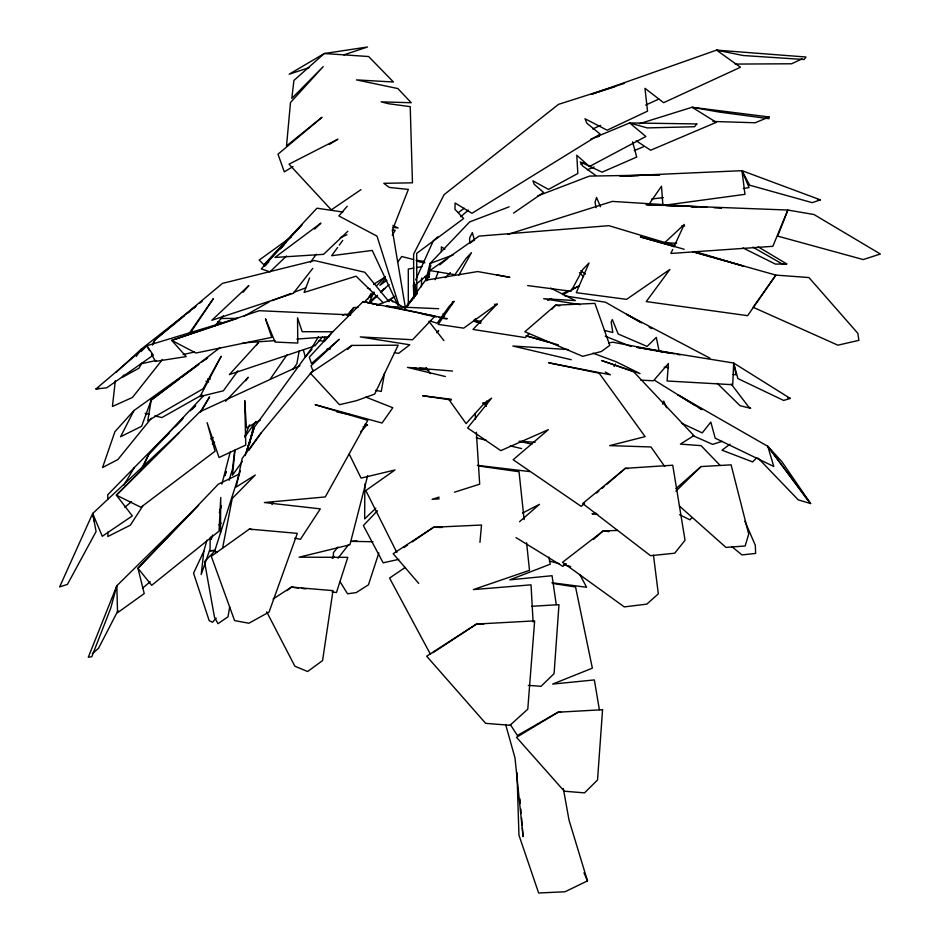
<?xml version="1.0" encoding="UTF-8"?>
<svg xmlns="http://www.w3.org/2000/svg" width="940" height="940" viewBox="0 0 940 940"><rect width="100%" height="100%" fill="white"/><g stroke="black" fill="none" stroke-linecap="round" stroke-linejoin="round"><path stroke-width="1.41" d="M364.838 483.994L364.661 518.892L375.812 508.235M210.161 537.574L210.078 548.96L201.207 574.493L203.816 551.322L206.941 540.124M220.465 533.074L220.759 497.483L219.032 531.147L151.669 585.314L137.945 568.242L218.315 484.182L239.324 474.042M421.39 286.771L421.661 278.04M657.072 350.961L636.956 347.342L733.647 363.028L732.754 384.719L667.106 380.994L668.422 363.486L653.488 380.771L640.751 380.148M425.914 279.909L426.043 276.995L429.615 274.586M333.136 558.101L333.488 552.544L337.895 547.045M636.251 140.812L650.644 150.236L716.292 122.341L692.099 107.266L769.096 116.971L768.967 118.698L718.959 112.025L692.099 107.266L639.423 123.704M479.952 542.38L481.515 525.025L433.587 527.269L393.167 553.707L418.723 583.411M234.941 450.471L232.486 475.229L242.32 461.411M115.326 380.759L112.436 406.468L132.446 397.456L162.491 359.48M234.73 450.331L232.509 469.025L229.113 480.27M229.713 606.876L228.009 616.781L218.01 623.69L214.449 617.087L204.52 561.615L214.626 551.251L240.37 470.799M299.167 350.926L296.887 363.78L292.692 369.667M384.566 373.027L381.252 391.44L375.53 390.347M323.877 341.42L324.676 337.166M222.58 548.161L232.227 498.482L255.269 475.005L236.222 487.014L242.179 458.391L261.108 432.952L313.302 370.102M451.999 304.525L452.563 301.705M249.405 444.644L254.023 423.541M425.855 280.602L430.027 263.517L469.624 221.946L509.128 206.835M367.657 475.734L349.915 544.789L299.084 557.197L347.8 557.35L336.45 592.517L332.09 592M221.887 484.123L230.265 451.846M427.312 280.284L429.897 270.544L479.036 236.105L608.861 225.671L674.943 245.528M426.49 280.743L428.088 275.091M428.899 272.271L430.896 265.221M212.522 535.095L211.253 539.313L210.995 536.74M219.326 512.606L221.452 505.579M245.258 455.536L254.129 427.794L246.01 453.245L253.518 428.37L313.807 345.215M378.832 552.943L368.468 584.798L356.201 592.6L347.518 593.786L339.974 581.555M662.688 404.141L663.734 401.098L666.589 407.713M309.613 277.946L304.125 292.434L356.084 276.184L383.144 302.645M435.22 279.732L438.357 271.613M244.635 436.689L249.57 424.868M373.909 292.011L369.432 302.128L375.988 296.264M142.492 468.238L148.896 454.067L203.698 395.564M414.481 282.552L413.306 285.161L414.011 298.133M415.668 279.932L433.363 240.711L437.746 236.88M672.676 249.5L670.843 253.459L772.845 246.315L787.861 210.043L814.005 214.532L880.369 254.012L863.237 259.569L777.674 236.116L787.861 210.043L646.062 204.626L660.585 205.378M673.898 246.856L684.273 224.413L664.404 242.966M203.816 551.322L193.558 573.165L209.185 620.67L212.581 622.233L216.153 618.144M614.149 366.529L615.348 363.991M152.55 344.886L155.065 339.704L222.416 283.41L314.465 260.545L364.814 272.259L389.031 301.705M271.977 504.463L273.258 501.854M141.047 469.683L148.896 454.067L169.177 433.058M199.327 363.745L133.962 410.533L120.59 436.724L141.623 426.278L151.222 400.064L219.889 347.73M117.982 610.683L98.5 648.318L92.379 653.688M458.826 275.232L471.469 252.66L465.97 258.535L454.913 274.727L429.897 270.544M367.94 299.002L371.124 293.339M141.787 363.228L139.002 368.174L122.141 377.422L123.716 375.084M152.268 344.651L155.065 339.704L184.311 315.899M200.808 411.802L209.573 396.915L200.467 411.861M318.484 336.649L312.585 346.672L229.36 374.602L258.394 342.665L256.679 345.004M123.892 485.099L134.373 467.521L183.276 417.995M392.227 235.2L395.223 230.335L392.462 229.818M405.187 308.038L425.468 280.261L477.649 271.554L509.457 277.23M142.845 505.849L130.343 525.178L107.888 536.493L107.877 532.169M136.3 356.366L141.012 349.351L196.425 305.77M189.892 333.582L213.427 298.544L189.046 333.582M249.1 450.002L261.108 432.952M648.518 205.014L661.49 186.226L662.9 205.461L744.962 194.345L741.977 170.669L619.954 176.109L638.754 175.698M270.426 378.832L287.005 354.862M244.929 436.818L255.821 421.508M310.482 262.295L316.298 254.176M397.785 261.966L401.733 256.491L413.541 259.569M337.613 247.467L331.644 255.715L372.228 250.428L397.949 305.324M339.316 245.117L342.736 240.405M237.891 370.83L223.368 390.793L200.044 396.551L221.217 356.237L203.111 388.761L147.744 420.838L151.222 400.064L179.446 378.938M245.692 380.735L248.254 377.234L225.553 401.274M347.777 315.781L353.769 307.591L358.14 307.333M347.706 315.781L353.769 307.591L347.107 315.288M337.977 558.278L348.54 544.742M405.798 307.58L417.243 293.198L405.457 308.249M151.34 418.288L117.841 459.578L102.554 467.521L114.915 431.683L133.962 410.533M384.542 279.638L379.901 285.313L386.857 280.261M324.312 341.514L331.573 332.995L363.075 301.587L447.452 318.684M214.849 325.898L223.332 315.816M243.143 292.281L248.795 285.56L211.829 320.293L293.268 293.351L312.773 268.37M311.951 349.292L305.312 357.082L303.444 350.209M314.794 345.955L322.385 337.049M347.224 206.236L338.858 215.942L377.022 236.163L398.748 304.736M475.711 318.789L473.831 320.94L480.892 322.878M268.852 261.743L265.01 266.02L263.917 265.714L272.729 256.455M280.39 248.9L284.233 244.623M691.875 517.682L689.948 519.832L679.608 514.697M436.795 332.76L438.686 330.68L436.689 332.173M331.573 332.995L309.307 357.224L311.493 363.498L339.27 339.281L311.022 365.766L313.067 371.194M360.466 431.989L367.199 424.704L362.993 427.019M529.267 333.418L525.366 337.601L472.996 329.447L497.26 303.89L463.667 328.154L438.169 324.382L454.126 301.282L449.144 306.381L437.159 323.254L430.179 320.998M551.698 309.377L555.587 305.195L594.903 303.373L609.778 345.344L601.436 351.478L582.671 356.331L524.849 331.761L555.587 305.195L559.805 305.829M286.571 255.962L269.921 271.883L261.273 268.899L301.94 224.801L264.728 264.105L316.968 208.198L342.924 212.029M377.457 510.726L363.392 525.566L383.12 562.825L398.783 559.359M281.542 247.185L286.442 242.038M376.705 285.678L385.353 276.607M175.263 426.748L182.36 419.405M192.5 408.9L195.543 405.739M264.728 264.105L285.842 242.273M756.7 457.768L752.658 461.928L721.991 450.178L729.992 444.232M134.373 467.521L107.759 494.793L107.771 499.105M190.409 410.768L195.508 405.61M141.059 351.525L146.804 345.755L236.88 318.495L171.726 340.374L186.179 356.565L155.488 361.406L151.481 354.18M370.384 297.052L373.462 293.962M445.184 277.664L450.354 272.588M675.907 491.173L701.029 466.557L731.109 464.842L748.71 534.108L745.15 545.976L725.997 547.433L679.385 506.002M441.271 317.379L444.373 314.36M365.543 300.73L373.979 292.622M314.665 229.09L320.904 223.121L274.938 257.466L323.548 254.341L347.823 231.287M369.949 302.68L377.363 295.595M380.547 292.551L384.789 288.498L380.63 292.399M347.671 349.41L351.877 345.415L398.149 345.191L374.661 394.107L356.413 400.698L339.493 404.694L310.329 373.156L351.877 345.415M369.197 303.138L377.516 295.325M116.29 372.181L141.012 349.351M381.452 291.388L389.101 284.55M332.137 558.231L334.252 556.351M675.907 488.718L701.029 466.557M566.139 563.506L562.872 566.397L516.025 537.61M593.41 539.501L603.221 530.865L617.474 530.454M460.729 216.741L468.39 210.031M519.55 521.7L539.454 504.345L522.476 513.076M584.48 503.499L581.167 506.355L513.158 459.742L548.349 429.662L500.809 450.636L467.591 427.959L491.608 398.149L484.276 403.295L466.099 423.611L448.262 398.642M596.63 493.042L598.839 491.138M602.152 488.295L604.361 486.391M606.57 484.488L625.347 468.332L672.735 465.218L685.037 540.253L674.72 553.214L650.527 555.693L582.671 503.546L625.347 468.332L628.237 468.59M95.962 388.96L146.804 345.755L153.314 355.12L106.749 387.809L95.962 388.96L99.111 388.326M142.469 588.24L150.189 581.731M218.973 524.908L221.17 523.087M124.832 507.224L131.518 501.678M187.683 313.161L189.939 311.328M193.311 308.579L195.567 306.745M429.709 273.082L415.174 284.938L415.691 293.726M439.779 264.868L447.605 258.476M392.391 298.168L394.647 296.347L387.221 301.035M286.935 590.637L291.4 587.112L332.995 590.637L322.573 660.585L307.591 671.524L294.878 666.213L266.69 611.823M199.879 303.044L202.194 301.235M181.796 377.187L198.258 364.861M205.308 359.585L207.658 357.823L201.712 362.053M212.346 443.915L214.649 442.188M458.391 212.593L464.219 208.257M291.329 236.892L259.17 260.086L264.328 265.186M249.382 529.091L211.288 556.28L234.577 620.588L248.888 623.243L269.063 612.069L297.322 533.368L249.382 529.091L252.214 529.655M470.2 242.92L473.807 240.44M513.51 213.133L543.59 192.442L534.226 184.311L532.933 180.821L548.466 189.41L577.83 173.465L576.784 155.253L589.462 166.509L645.851 136.5L629.671 122.929L590.661 139.19M403.93 547.585L407.49 545.153M412.237 541.898L433.587 527.269L442.176 527.481M405.269 567.372L389.56 578.077L430.473 654.334M432.894 652.748L476.51 624.054L534.649 620.882L527.775 709.207L510.009 725.269L485.651 723.354L426.678 656.202L476.51 624.054L483.783 624.148M273.094 599.003L291.4 587.112L298.662 587.982M373.603 284.327L384.578 277.37M293.022 166.556L284.303 171.879L278.005 154.195L321.974 117.312L286.524 145.9L290.495 102.519L323.219 66.634L291.823 98.394L293.926 80.441L324.277 53.521L367.481 47L343.829 54.873M329.164 144.513L337.895 139.19L289.015 164.171L331.303 209.867L360.948 189.668M244.106 316.181L269.146 301.904M260.427 419.969L246.468 427.888L244.717 400.581L245.763 445.066L219.043 457.51L207.106 422.659L215.107 451.2L140.883 507.271L116.384 495.157L199.95 411.744L299.954 365.719M202.041 394.906L161.845 417.583L154.877 415.821M210.725 438.933L213.274 437.488M562.895 294.714L578.276 286.218M581.026 164.347L583.634 163.008M342.795 315.323L345.015 314.195L350.796 314.853M563.354 788.578L568.994 820.009L587.476 880.874L564.999 891.778L538.632 893L518.951 835.178L516.976 772.75M802.055 58.856L791.621 63.779L735.139 64.073M340.28 237.761L346.93 234.753M547.656 300.295L551.627 298.497M562.202 293.715L568.806 290.719M571.449 289.52L579.381 285.936M592.694 128.968L600.637 125.384M645.663 105.057L658.905 99.076M769.096 116.971L755.22 122.764L712.896 121.46M327.226 349.692L329.916 348.576M587.383 169.764L594.08 167.026M634.241 150.576L643.606 146.734M537.727 195.896L589.486 176.086L659.798 174.934M271.895 300.671L290.777 293.527M293.468 292.505L305.606 287.91M430.027 263.517L453.303 254.846M376.599 305.101L390.934 300.024L404.74 307.956M820.338 199.844L812.266 202.664L749.65 185.204L741.977 170.669L820.338 199.844L817.6 200.114M309.131 67.645L289.191 74.201L324.277 53.521L368.621 56.529L393.461 82.003L356.507 79.9L397.855 88.548L411.227 102.73L381.088 101.849L388.502 103.717L410.216 106.643L412.46 182.818L383.802 183.312L389.242 187.424L408.348 189.422L392.356 230.241L405.34 307.427M614.866 86.727L591.319 94.329L716.527 50.125L805.968 57.011L804.135 59.514L743.058 55.507L716.527 50.125L740.473 67.245L663.616 102.683L644.969 88.313L647.531 111.143L607.134 130.202L585.009 118.746L586.877 123.258L600.178 134.103L471.962 213.298L455.113 203.017L454.948 209.279L463.632 218.55L416.667 253.377L416.855 293.821M624.136 83.448L558.548 104.34L444.127 194.639L413.612 254.094L413.776 297.51M439.121 497.107L432.118 499.328L439.238 498.846M454.502 492.196L479.682 484.171L476.369 432.224M508.082 234.33L612.269 201.407L706.939 207.305M722.167 441.342L712.638 444.35L692.651 435.561M595.055 137.546L599.215 136.241M790.258 398.443L783.655 400.44L737.888 378.562L733.647 363.028L790.258 398.443L787.673 397.82M140.46 363.956L156.087 360.502M183.065 354.545L194.427 352.042M413.8 268.088L408.289 269.063L408.324 305.524M416.561 267.595L422.06 266.619M743.34 188.529L749.074 187.577L741.977 170.669M608.591 342.9L612.904 342.219L674.45 353.804M651.608 199.01L663.252 197.623M758.192 246.868L786.721 263.905L782.879 264.328L752.846 247.138M596.312 513.311L592 513.745L597.758 514.321M209.573 550.805L213.874 550.405M209.538 550.887L215.248 550.464M243.002 342.912L275.056 340.621M296.911 339.058L328.965 336.767M357.036 540.947L351.184 541.358L372.921 541.734M531.77 606.277L558.971 604.667L554.083 673.651L541.017 686.306L528.303 685.354M656.108 175.31L658.999 175.239M786.721 263.905L775.5 264.117L743 247.972M681.747 225.953L684.661 225.917M220.477 318.495L237.514 318.355M332.643 331.796L302.187 331.691L297.545 317.826L297.78 343.065L275.056 342.054L265.48 318.848L271.754 337.366L195.931 353.029L171.726 340.374L259.24 310.694L350.409 314.9M207.552 379.02L210.372 379.031M560.98 712.226L558.101 712.203L517.388 735.491L510.326 724.576M386.422 306.428L438.651 308.72M664.956 242.708L676.636 243.272M419.722 367.987L426.831 368.339M666.389 205.684L679.467 206.365M691.088 206.964L696.893 207.27M733.118 374.543L736.043 374.719L733.647 363.028M714.212 207.763L721.497 208.21M568.03 349.539L512.852 346.026L571.25 359.726M520.525 441.342L535.13 442.305M452.575 371.041L407.443 367.387L445.337 376.517M319.001 340.656L323.125 341.02M428.993 370.019L419.205 368.856M664.204 367.211L668.516 367.646M425.209 276.348L429.451 276.853M477.285 465.335L529.714 471.575M301.564 588.334L305.923 588.851M494.558 304.243L497.436 304.595M451.341 399.312L422.624 395.74L451.459 399.97M482.925 403.237L487.237 403.777L486.462 401.133M527.622 285.572L571.05 291.259L582.765 269.463L589.028 262.988L576.29 292.681L626.592 299.355L669.914 269.439L646.25 301.576L747.617 315.676L775.864 275.103L808.929 277.547L857.856 333.359L858.89 340.327L837.893 345.18L753.163 307.298L775.864 275.103L692.592 251.626M551.862 582.73L586.607 587.265L579.792 574.457M608.956 531.64L603.221 530.865L562.519 562.308L624.277 606.899L646.791 604.138L658.329 593.857L653.476 555.258M473.678 320.293L480.892 321.304M478.578 465.981L519.033 471.727L524.12 519.573M392.544 227.233L398.078 228.032L392.897 225.412M424.528 261.461L416.162 260.251L419.452 261.896L424.904 262.812M564.952 295.924L605.454 302.198L639.799 321.809M552.837 583.458L575.562 586.995L592.353 668.164L552.649 684.085L594.35 679.925L599.368 709.688M580.227 304.642L543.649 298.732L575.398 300.577L550.664 288.122M413.87 367.998L416.538 368.433M425.139 276.724L429.333 277.406M394.306 352.653L398.548 353.381L409.793 344.792L360.267 336.92L412.566 339.74L434.926 316.169L386.716 305.817M659.951 351.478L662.817 351.995M665.696 352.512L668.575 353.029M496.849 274.926L509.821 277.335M677.317 354.345L680.184 354.885M217.822 321.738L223.567 322.855M294.749 538.173L300.424 539.313L320.329 508.869L264.375 502.536L325.287 496.931L367.798 420.345L315.088 404.67L382.051 423.024L392.814 407.737L365.825 397.079M422.025 313.972L436.278 316.897M439.133 317.473L446.253 318.942M379.596 305.018L363.075 301.587L374.026 303.984M336.861 411.92L349.562 414.575M376.764 304.572L379.49 305.171M327.285 348.716L329.999 349.328M519.068 441.248L531.864 444.127M476.192 437.852L486.133 440.202M510.279 445.901L521.641 448.591M604.385 330.375L612.833 332.513L611.176 322.15L612.316 319.553L618.203 334.005L647.084 346.425L656.296 337.401L659.046 350.832L661.713 352.007M145.124 413.353L149.296 414.411M549.407 561.098L559.347 563.659M563.601 564.764L570.697 566.585M205.907 381.24L208.657 381.993M684.132 249.241L640.375 236.904L673.933 246.409M473.548 321.081L480.622 323.066M527.269 336.179L548.466 342.137M694.907 252.355L743.834 266.22L694.625 251.438M526.001 335.686L558.419 344.886M367.517 288.192L370.243 288.991M695.177 405.516L677.716 394.694L767.816 446.336L810.597 503.546L798.236 499.857L758.063 458.05M592.917 353.158L616.005 361.7L640.011 373.556L601.553 360.514L633.725 371.817L693.873 435.62L680.419 444.103L701.076 445.654L720.205 465.5M364.896 424.222L367.611 425.244M605.219 336.214L630.999 346.496M681.512 423.153L702.239 432.905L710.816 422.072L715.199 438.181L773.773 466.475L767.816 446.336L781.833 461.587L810.597 503.546M709.876 358.14L626.534 314.301L641.62 322.89M605.278 372.017L610.401 374.79L548.643 362.781L599.168 373.18L645.122 436.618L609.661 445.63L650.985 446.958L664.733 466.51M649.164 327.19L651.678 328.624M654.827 380.43L690.677 402.673M693.144 404.212L696.857 406.503M699.325 408.042L701.792 409.582M697.68 407.067L701.416 409.382M444.949 249.159L441.342 246.868L441.353 251.556M580.697 270.814L585.479 274.034M595.678 175.428L582.401 165.816L580.239 161.903L602.047 172.173L636.732 157.05L632.585 141.823M731.79 546.587L741.966 554.917L755.619 553.425L755.314 545.282L744.88 521.254M483.101 402.978L486.38 405.669M390.934 300.024L393.038 301.916M717.232 383.332L740.109 405.728L750.637 408.312L748.604 406.844L731.202 384.037M579.498 272.647L583.564 276.689M483.524 402.814L486.38 406.162M428.899 321.327L443.892 340.597M767.816 446.336L809.422 502.371M426.184 367.716L430.426 373.662M443.116 313.525L444.573 316.04M146.804 345.755L149.483 350.573M396.821 552.462L365.825 490.539L394.976 469.977L361.066 478.108L349.163 453.961M583.963 872.79L587.476 880.874M600.448 206.718L596.571 197.494L595.043 202.171L596.042 207.67M505.626 724.505L514.979 757.816L523.087 836.647L522.37 827.928M474.477 240.405L472.35 232.579L469.624 237.891L469.671 243.319M92.966 514.85L94.411 521.618M548.913 557.103L550.241 564.2L509.797 579.863L552.062 575.715L556.257 604.643M526.588 542.779L529.514 570.333L473.361 589.591L531.029 584.833L533.097 621.939M519.996 798.894L520.349 803.242M520.819 809.058L521.183 813.406M521.536 817.765L522.135 825.026M475.182 413.471L475.546 419.24M602.564 709.724L597.535 779.977L584.527 792.866L564.294 791.21L516.506 737.324L558.101 712.203L602.564 709.724M116.83 585.738L110.673 608.356L91.815 656.696L88.29 657.272L116.83 585.738L198.645 505.274L137.945 568.242L144.22 593.563L117.547 612.716L116.83 585.738M226.094 471.516L224.93 475.722L226.058 471.492M92.684 513.487L59.631 586.936L67.445 584.375L96.08 531.535L92.684 513.487L179.047 432.776L116.384 495.157L132.329 515.919L102.284 536.293L92.684 513.487M696.81 123.951L694.46 126.736L647.202 127.91L629.671 122.929L696.81 123.951M217.328 552.262L214.626 551.251L217.34 552.297"/></g></svg>
